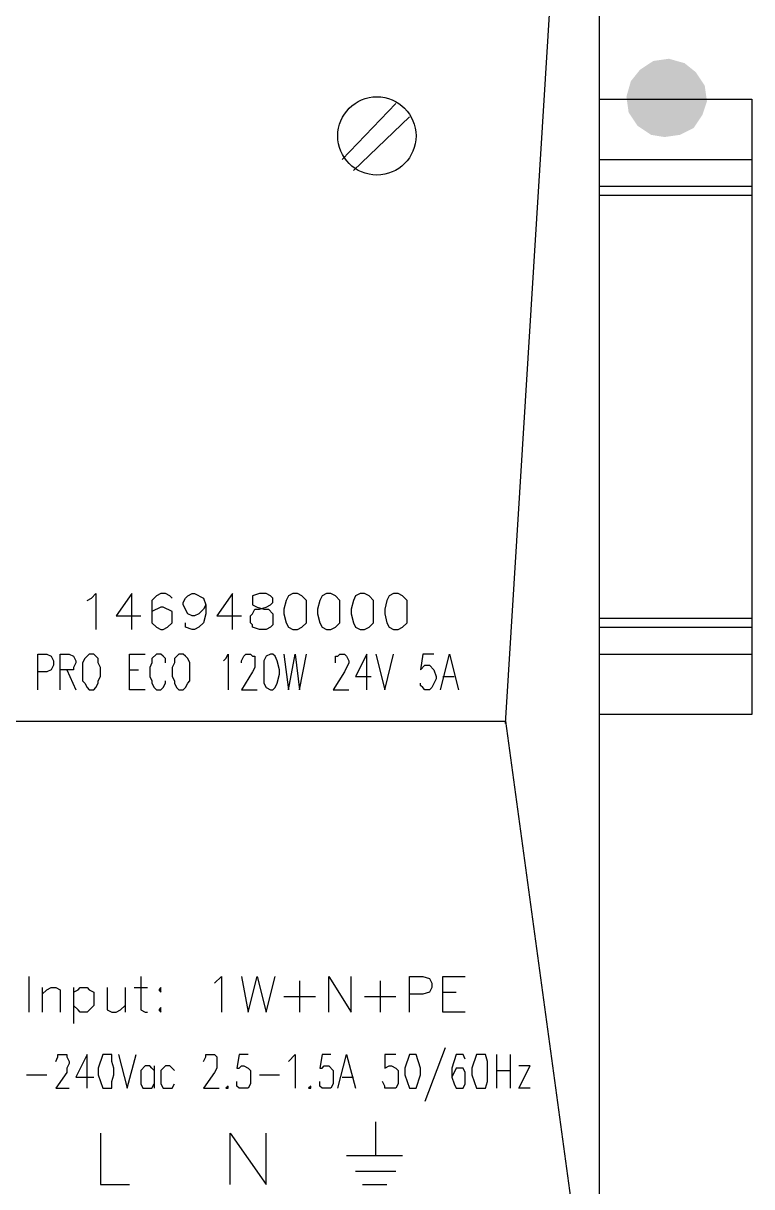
# Model space of a CAD drawing. Header units: feet. Extents: x -159 to 1687, y -48 to 1556.
# Drawn here: x 544.3599 to 544.4956, y 1044.3723 to 1044.589 of the extents above; entities that cross this region are included whole.
import ezdxf

# ---------------------------------------------------------------- set-up
doc = ezdxf.new("R2010")
doc.units = ezdxf.units.FT
doc.header["$MEASUREMENT"] = 0
for name, color, linetype in [('PDF_0', 7, 'Continuous'), ('PDF_Carril', 7, 'Continuous'), ('PDF_Prensaestopas', 7, 'Continuous')]:
    doc.layers.add(name, color=color, linetype=linetype)

msp = doc.modelspace()

# ---------------------------------------------------------------- linework, layer by layer
at = {"layer": 'PDF_0', "lineweight": 25}
for points in [[(544.44973, 1044.4586), (544.46724, 1044.74069), (544.33598, 1044.74069), (544.33598, 1044.33067), (544.46724, 1044.33067), (544.46724, 1044.74069)], [(544.33931, 1044.74069), (544.3539, 1044.45901), (544.44973, 1044.45901), (544.46724, 1044.33067)], [(544.41932, 1044.5636), (544.42932, 1044.57402)], [(544.4214, 1044.56152), (544.43182, 1044.57152)], [(544.37181, 1044.48151), (544.37265, 1044.48193), (544.37348, 1044.48276), (544.37348, 1044.4761)], [(544.38015, 1044.4761), (544.38015, 1044.48276), (544.37723, 1044.4786), (544.38182, 1044.4786)], [(544.38765, 1044.48193), (544.38723, 1044.48235), (544.3864, 1044.48276), (544.38557, 1044.48276), (544.38473, 1044.48235), (544.3839, 1044.48151), (544.3839, 1044.47735), (544.38473, 1044.47651), (544.38557, 1044.4761), (544.38598, 1044.4761), (544.38682, 1044.47651), (544.38765, 1044.47735), (544.38765, 1044.47943), (544.38598, 1044.48026), (544.38557, 1044.48026), (544.3839, 1044.47943)], [(544.3939, 1044.48068), (544.39348, 1044.47985), (544.39265, 1044.47901), (544.39182, 1044.4786), (544.3914, 1044.4786), (544.39057, 1044.47901), (544.38973, 1044.48068), (544.38973, 1044.4811), (544.39015, 1044.48193), (544.39057, 1044.48235), (544.3914, 1044.48276), (544.39182, 1044.48276), (544.39348, 1044.48193), (544.3939, 1044.48068), (544.3939, 1044.47901), (544.39348, 1044.47735), (544.39265, 1044.47651), (544.39182, 1044.4761), (544.3914, 1044.4761), (544.39015, 1044.47651), (544.39015, 1044.47735)], [(544.3989, 1044.4761), (544.3989, 1044.48276), (544.39598, 1044.4786), (544.40057, 1044.4786)], [(544.36265, 1044.46485), (544.36265, 1044.47151), (544.36431, 1044.47151), (544.36515, 1044.4711), (544.36556, 1044.47026), (544.36556, 1044.46943), (544.36515, 1044.4686), (544.36431, 1044.46818), (544.36265, 1044.46818)], [(544.36681, 1044.46485), (544.36681, 1044.47151), (544.36848, 1044.47151), (544.36931, 1044.4711), (544.36973, 1044.47026), (544.36973, 1044.46985), (544.36931, 1044.46901), (544.36931, 1044.4686), (544.36681, 1044.4686)], [(544.38265, 1044.46485), (544.37973, 1044.46485), (544.37973, 1044.47151), (544.38265, 1044.47151)], [(544.3864, 1044.46985), (544.3864, 1044.47068), (544.38598, 1044.4711), (544.38557, 1044.47151), (544.38473, 1044.47151), (544.3839, 1044.47068), (544.3839, 1044.46985), (544.38348, 1044.46901), (544.38348, 1044.46735), (544.3839, 1044.46651), (544.3839, 1044.4661), (544.38432, 1044.46526), (544.38473, 1044.46485), (544.38557, 1044.46485), (544.38598, 1044.46526), (544.3864, 1044.4661), (544.3864, 1044.46651)], [(544.39723, 1044.47026), (544.39765, 1044.47068), (544.39807, 1044.47151), (544.39807, 1044.46485)], [(544.40057, 1044.46985), (544.40057, 1044.47026), (544.40098, 1044.4711), (544.4014, 1044.47151), (544.40223, 1044.47151), (544.40265, 1044.4711), (544.40307, 1044.4711), (544.40307, 1044.46901), (544.40265, 1044.46818), (544.40057, 1044.46485), (544.40348, 1044.46485)], [(544.40848, 1044.47151), (544.40932, 1044.46485), (544.41057, 1044.47151), (544.4114, 1044.46485), (544.41265, 1044.47151)], [(544.41807, 1044.46985), (544.41807, 1044.4711), (544.41848, 1044.4711), (544.4189, 1044.47151), (544.41973, 1044.47151), (544.42015, 1044.4711), (544.42057, 1044.47026), (544.42057, 1044.46985), (544.41973, 1044.46818), (544.41765, 1044.46485), (544.42057, 1044.46485)], [(544.4239, 1044.46485), (544.4239, 1044.47151), (544.42182, 1044.46735), (544.42473, 1044.46735)], [(544.42557, 1044.47151), (544.42723, 1044.46485), (544.4289, 1044.47151)], [(544.4364, 1044.47151), (544.43432, 1044.47151), (544.4339, 1044.4686), (544.43473, 1044.46943), (544.43557, 1044.46943), (544.4364, 1044.4686), (544.43682, 1044.46735), (544.43682, 1044.46693), (544.43598, 1044.46526), (544.43557, 1044.46485), (544.43473, 1044.46485), (544.43432, 1044.46526), (544.4339, 1044.46568), (544.4339, 1044.4661)], [(544.43765, 1044.46485), (544.43932, 1044.47151), (544.44098, 1044.46485)], [(544.36806, 1044.4686), (544.36973, 1044.46485)], [(544.37973, 1044.4686), (544.3814, 1044.4686)], [(544.43807, 1044.46735), (544.44015, 1044.46735)], [(544.36098, 1044.41151), (544.36098, 1044.40484)], [(544.38182, 1044.41151), (544.38182, 1044.40526), (544.38265, 1044.40484), (544.38307, 1044.40484)], [(544.39557, 1044.41026), (544.39682, 1044.41151), (544.39682, 1044.40484)], [(544.40057, 1044.41151), (544.40182, 1044.40484), (544.40348, 1044.41151), (544.40515, 1044.40484), (544.40682, 1044.41151)], [(544.4114, 1044.41068), (544.4114, 1044.40484)], [(544.41682, 1044.40484), (544.41682, 1044.41151), (544.42098, 1044.40484), (544.42098, 1044.41151)], [(544.4264, 1044.41068), (544.4264, 1044.40484)], [(544.43182, 1044.40484), (544.43182, 1044.41151), (544.43432, 1044.41151), (544.43557, 1044.41109), (544.43598, 1044.41026), (544.43598, 1044.40943), (544.43557, 1044.40859), (544.43432, 1044.40818), (544.43182, 1044.40818)], [(544.44223, 1044.40484), (544.43807, 1044.40484), (544.43807, 1044.41151), (544.44223, 1044.41151)], [(544.36348, 1044.40943), (544.36348, 1044.40484)], [(544.36348, 1044.40818), (544.36431, 1044.40901), (544.36515, 1044.40943), (544.36598, 1044.40943), (544.36681, 1044.40901), (544.36681, 1044.40484)], [(544.36931, 1044.40943), (544.36931, 1044.40276)], [(544.36931, 1044.40859), (544.37015, 1044.40901), (544.37056, 1044.40943), (544.37181, 1044.40943), (544.37223, 1044.40901), (544.37306, 1044.40859), (544.37306, 1044.40609), (544.37181, 1044.40484), (544.37056, 1044.40484), (544.37015, 1044.40526), (544.36931, 1044.40609)], [(544.37556, 1044.40943), (544.37556, 1044.40526), (544.3764, 1044.40484), (544.37723, 1044.40484), (544.37806, 1044.40526), (544.3789, 1044.40609)], [(544.3789, 1044.40943), (544.3789, 1044.40484)], [(544.38056, 1044.40943), (544.38307, 1044.40943)], [(544.40848, 1044.40776), (544.41432, 1044.40776)], [(544.42348, 1044.40776), (544.42932, 1044.40776)], [(544.43807, 1044.40859), (544.44057, 1044.40859)], [(544.36598, 1044.39568), (544.3664, 1044.39651), (544.3664, 1044.39693), (544.36806, 1044.39693), (544.36806, 1044.39651), (544.36848, 1044.39568), (544.36848, 1044.39526), (544.36806, 1044.39443), (544.36806, 1044.39359), (544.36598, 1044.39068), (544.36848, 1044.39068)], [(544.37181, 1044.39068), (544.37181, 1044.39693), (544.36973, 1044.39276), (544.37306, 1044.39276)], [(544.3764, 1044.39693), (544.37473, 1044.39693), (544.3739, 1044.39443), (544.3739, 1044.39318), (544.37473, 1044.39068), (544.3764, 1044.39068), (544.3764, 1044.39193), (544.37681, 1044.39318), (544.37681, 1044.39443), (544.3764, 1044.39568), (544.3764, 1044.39693)], [(544.37765, 1044.39693), (544.37931, 1044.39068), (544.38098, 1044.39693)], [(544.39348, 1044.39568), (544.3939, 1044.39651), (544.3939, 1044.39693), (544.39557, 1044.39693), (544.39598, 1044.39651), (544.39598, 1044.39443), (544.39557, 1044.39359), (544.39348, 1044.39068), (544.3964, 1044.39068)], [(544.40182, 1044.39693), (544.40015, 1044.39693), (544.39973, 1044.39443), (544.40015, 1044.39443), (544.40057, 1044.39484), (544.40098, 1044.39484), (544.40182, 1044.39443), (544.40223, 1044.39401), (544.40223, 1044.39151), (544.40182, 1044.39068), (544.40015, 1044.39068), (544.39973, 1044.39109), (544.39973, 1044.39193)], [(544.40932, 1044.39568), (544.41057, 1044.39693), (544.41057, 1044.39068)], [(544.41723, 1044.39693), (544.41557, 1044.39693), (544.41515, 1044.39443), (544.41557, 1044.39443), (544.41598, 1044.39484), (544.41682, 1044.39484), (544.41765, 1044.39401), (544.41765, 1044.39151), (544.41723, 1044.39068), (544.41557, 1044.39068), (544.41515, 1044.39109), (544.41515, 1044.39193)], [(544.41848, 1044.39068), (544.42015, 1044.39693), (544.42182, 1044.39068)], [(544.42932, 1044.39693), (544.42723, 1044.39693), (544.42723, 1044.39443), (544.42807, 1044.39484), (544.42848, 1044.39484), (544.42932, 1044.39443), (544.42973, 1044.39401), (544.42973, 1044.39151), (544.42932, 1044.39068), (544.42723, 1044.39068), (544.42723, 1044.39109), (544.42682, 1044.39193)], [(544.43307, 1044.39693), (544.43182, 1044.39693), (544.43098, 1044.39443), (544.43098, 1044.39318), (544.43182, 1044.39068), (544.43307, 1044.39068), (544.4339, 1044.39318), (544.4339, 1044.39443), (544.43307, 1044.39693)], [(544.43848, 1044.39818), (544.43473, 1044.38818)], [(544.44223, 1044.39609), (544.44182, 1044.39693), (544.44057, 1044.39693), (544.43973, 1044.39443), (544.43973, 1044.39276), (544.44015, 1044.39151), (544.44057, 1044.39068), (544.44182, 1044.39068), (544.44223, 1044.39151), (544.44223, 1044.39359), (544.44182, 1044.39443), (544.44057, 1044.39443), (544.43973, 1044.39276)], [(544.44598, 1044.39693), (544.44432, 1044.39693), (544.44348, 1044.39443), (544.44348, 1044.39318), (544.44432, 1044.39068), (544.44598, 1044.39068), (544.4464, 1044.39193), (544.4464, 1044.39568), (544.44598, 1044.39693)], [(544.44807, 1044.39693), (544.44807, 1044.39068)], [(544.45057, 1044.39693), (544.45057, 1044.39068)], [(544.38432, 1044.39401), (544.3839, 1044.39443), (544.38348, 1044.39484), (544.38265, 1044.39484), (544.38182, 1044.39401), (544.38182, 1044.39151), (544.38223, 1044.39068), (544.3839, 1044.39068), (544.38432, 1044.39151)], [(544.38432, 1044.39484), (544.38432, 1044.39068)], [(544.38807, 1044.39401), (544.38723, 1044.39484), (544.3864, 1044.39484), (544.38557, 1044.39401), (544.38557, 1044.39151), (544.38598, 1044.39068), (544.38765, 1044.39068), (544.38807, 1044.39151)], [(544.45432, 1044.39068), (544.45223, 1044.39068), (544.45432, 1044.39484), (544.45223, 1044.39484)], [(544.36056, 1044.39318), (544.36431, 1044.39318)], [(544.4039, 1044.39318), (544.40765, 1044.39318)], [(544.41932, 1044.39276), (544.4214, 1044.39276)], [(544.44807, 1044.39401), (544.45057, 1044.39401)], [(544.42557, 1044.37818), (544.42557, 1044.38443)], [(544.37431, 1044.38234), (544.37431, 1044.37276), (544.37973, 1044.37276)], [(544.39848, 1044.37276), (544.39848, 1044.38234), (544.40515, 1044.37276), (544.40515, 1044.38234)], [(544.42015, 1044.37818), (544.43057, 1044.37818)], [(544.42182, 1044.37526), (544.42932, 1044.37526)], [(544.42307, 1044.37276), (544.42765, 1044.37276)]]:
    msp.add_lwpolyline(points, dxfattribs=at)
for points in [[(544.4039, 1044.48276), (544.40265, 1044.48235), (544.40265, 1044.48068), (544.40348, 1044.48026), (544.40473, 1044.47985), (544.40557, 1044.47985), (544.4064, 1044.47901), (544.4064, 1044.47693), (544.40598, 1044.47651), (544.40515, 1044.4761), (544.4039, 1044.4761), (544.40265, 1044.47651), (544.40265, 1044.47693), (544.40223, 1044.47735), (544.40223, 1044.4786), (544.40265, 1044.47901), (544.40307, 1044.47985), (544.4039, 1044.47985), (544.40515, 1044.48026), (544.40598, 1044.48068), (544.4064, 1044.4811), (544.4064, 1044.48193), (544.40598, 1044.48235), (544.40515, 1044.48276)], [(544.41015, 1044.48276), (544.40932, 1044.48235), (544.4089, 1044.48151), (544.40848, 1044.47985), (544.40848, 1044.47901), (544.4089, 1044.47735), (544.40932, 1044.47651), (544.41015, 1044.4761), (544.41098, 1044.4761), (544.41182, 1044.47651), (544.41265, 1044.47735), (544.41265, 1044.48151), (544.41182, 1044.48235), (544.41098, 1044.48276)], [(544.4164, 1044.48276), (544.41557, 1044.48235), (544.41515, 1044.48151), (544.41473, 1044.47985), (544.41473, 1044.47901), (544.41515, 1044.47735), (544.41557, 1044.47651), (544.4164, 1044.4761), (544.41723, 1044.4761), (544.41807, 1044.47651), (544.4189, 1044.47735), (544.4189, 1044.48151), (544.41807, 1044.48235), (544.41723, 1044.48276)], [(544.42265, 1044.48276), (544.42182, 1044.48235), (544.4214, 1044.48151), (544.42098, 1044.47985), (544.42098, 1044.47901), (544.4214, 1044.47735), (544.42182, 1044.47651), (544.42265, 1044.4761), (544.42348, 1044.4761), (544.42432, 1044.47651), (544.42515, 1044.47735), (544.42515, 1044.48151), (544.42432, 1044.48235), (544.42348, 1044.48276)], [(544.4289, 1044.48276), (544.42807, 1044.48235), (544.42765, 1044.48151), (544.42723, 1044.47985), (544.42723, 1044.47901), (544.42765, 1044.47735), (544.42807, 1044.47651), (544.4289, 1044.4761), (544.42973, 1044.4761), (544.43057, 1044.47651), (544.4314, 1044.47735), (544.4314, 1044.48151), (544.43057, 1044.48235), (544.42973, 1044.48276)], [(544.37223, 1044.47151), (544.3714, 1044.47068), (544.37098, 1044.46985), (544.37098, 1044.46651), (544.3714, 1044.4661), (544.37181, 1044.46526), (544.37223, 1044.46485), (544.37306, 1044.46485), (544.37348, 1044.46526), (544.3739, 1044.4661), (544.3739, 1044.46651), (544.37431, 1044.46735), (544.37431, 1044.46901), (544.3739, 1044.46985), (544.3739, 1044.47068), (544.37348, 1044.4711), (544.37306, 1044.47151)], [(544.3889, 1044.47151), (544.38807, 1044.47068), (544.38807, 1044.46985), (544.38765, 1044.46901), (544.38765, 1044.46735), (544.38807, 1044.46651), (544.38807, 1044.4661), (544.38848, 1044.46526), (544.3889, 1044.46485), (544.38973, 1044.46485), (544.39015, 1044.46526), (544.39057, 1044.4661), (544.39098, 1044.46651), (544.39098, 1044.46985), (544.39057, 1044.47068), (544.39015, 1044.4711), (544.38973, 1044.47151)], [(544.40598, 1044.47151), (544.40515, 1044.4711), (544.40473, 1044.47026), (544.40473, 1044.4661), (544.40515, 1044.46526), (544.40598, 1044.46485), (544.4064, 1044.46485), (544.40682, 1044.46526), (544.40723, 1044.4661), (544.40765, 1044.46776), (544.40765, 1044.4686), (544.40723, 1044.47026), (544.40682, 1044.4711), (544.4064, 1044.47151)], [(544.38557, 1044.40943), (544.38515, 1044.40901), (544.38557, 1044.40859)], [(544.38557, 1044.40568), (544.38515, 1044.40526), (544.38557, 1044.40484)], [(544.39807, 1044.39109), (544.39765, 1044.39068), (544.39807, 1044.39068)], [(544.41348, 1044.39109), (544.41307, 1044.39068), (544.41348, 1044.39068)]]:
    msp.add_lwpolyline(points, close=True, dxfattribs=at)
msp.add_circle((544.42578, 1044.56798), 0.00729, dxfattribs=at)
at = {"layer": 'PDF_Carril', "lineweight": 25}
msp.add_lwpolyline([(544.46724, 1044.57485), (544.49557, 1044.57485), (544.49557, 1044.46026), (544.46724, 1044.46026)], close=True, dxfattribs=at)
at = {"layer": 'PDF_Carril', "color": 9, "lineweight": 25, "true_color": 0xc6c7ca}
for points in [[(544.46724, 1044.5636), (544.49557, 1044.5636)], [(544.46724, 1044.55693), (544.49557, 1044.55693)], [(544.46724, 1044.47818), (544.49557, 1044.47818)], [(544.46724, 1044.47151), (544.49557, 1044.47151)]]:
    msp.add_lwpolyline(points, dxfattribs=at)
at = {"layer": 'PDF_Carril', "lineweight": 25}
for points in [[(544.46724, 1044.5586), (544.49557, 1044.5586)], [(544.46724, 1044.47651), (544.49557, 1044.47651)]]:
    msp.add_lwpolyline(points, dxfattribs=at)
at = {"layer": 'PDF_Prensaestopas', "color": 5, "transparency": 33554559}
for points in [[(544.47724, 1044.58193), (544.47474, 1044.58027), (544.47974, 1044.57485)], [(544.47974, 1044.57485), (544.48015, 1044.58235), (544.47724, 1044.58193)], [(544.48307, 1044.58152), (544.47974, 1044.57485), (544.48015, 1044.58235)], [(544.48515, 1044.57985), (544.48307, 1044.58152), (544.47974, 1044.57485)], [(544.47474, 1044.58027), (544.47974, 1044.57485), (544.47307, 1044.57818)], [(544.47974, 1044.57485), (544.48682, 1044.57735), (544.48515, 1044.57985)], [(544.47974, 1044.57485), (544.47307, 1044.57818), (544.47224, 1044.57527)], [(544.48724, 1044.57443), (544.47974, 1044.57485), (544.48682, 1044.57735)], [(544.47224, 1044.57527), (544.47265, 1044.57235), (544.47974, 1044.57485)], [(544.47265, 1044.57235), (544.47974, 1044.57485), (544.47432, 1044.56985)], [(544.47974, 1044.57485), (544.47432, 1044.56985), (544.47682, 1044.56818)], [(544.47682, 1044.56818), (544.47932, 1044.56777), (544.47974, 1044.57485)], [(544.47932, 1044.56777), (544.48224, 1044.56818), (544.47974, 1044.57485)], [(544.48224, 1044.56818), (544.47974, 1044.57485), (544.48474, 1044.56943)], [(544.47974, 1044.57485), (544.48474, 1044.56943), (544.4864, 1044.57193)], [(544.4864, 1044.57193), (544.48724, 1044.57443), (544.47974, 1044.57485)]]:
    msp.add_solid(points, dxfattribs=at)

doc.saveas('drawing.dxf')
